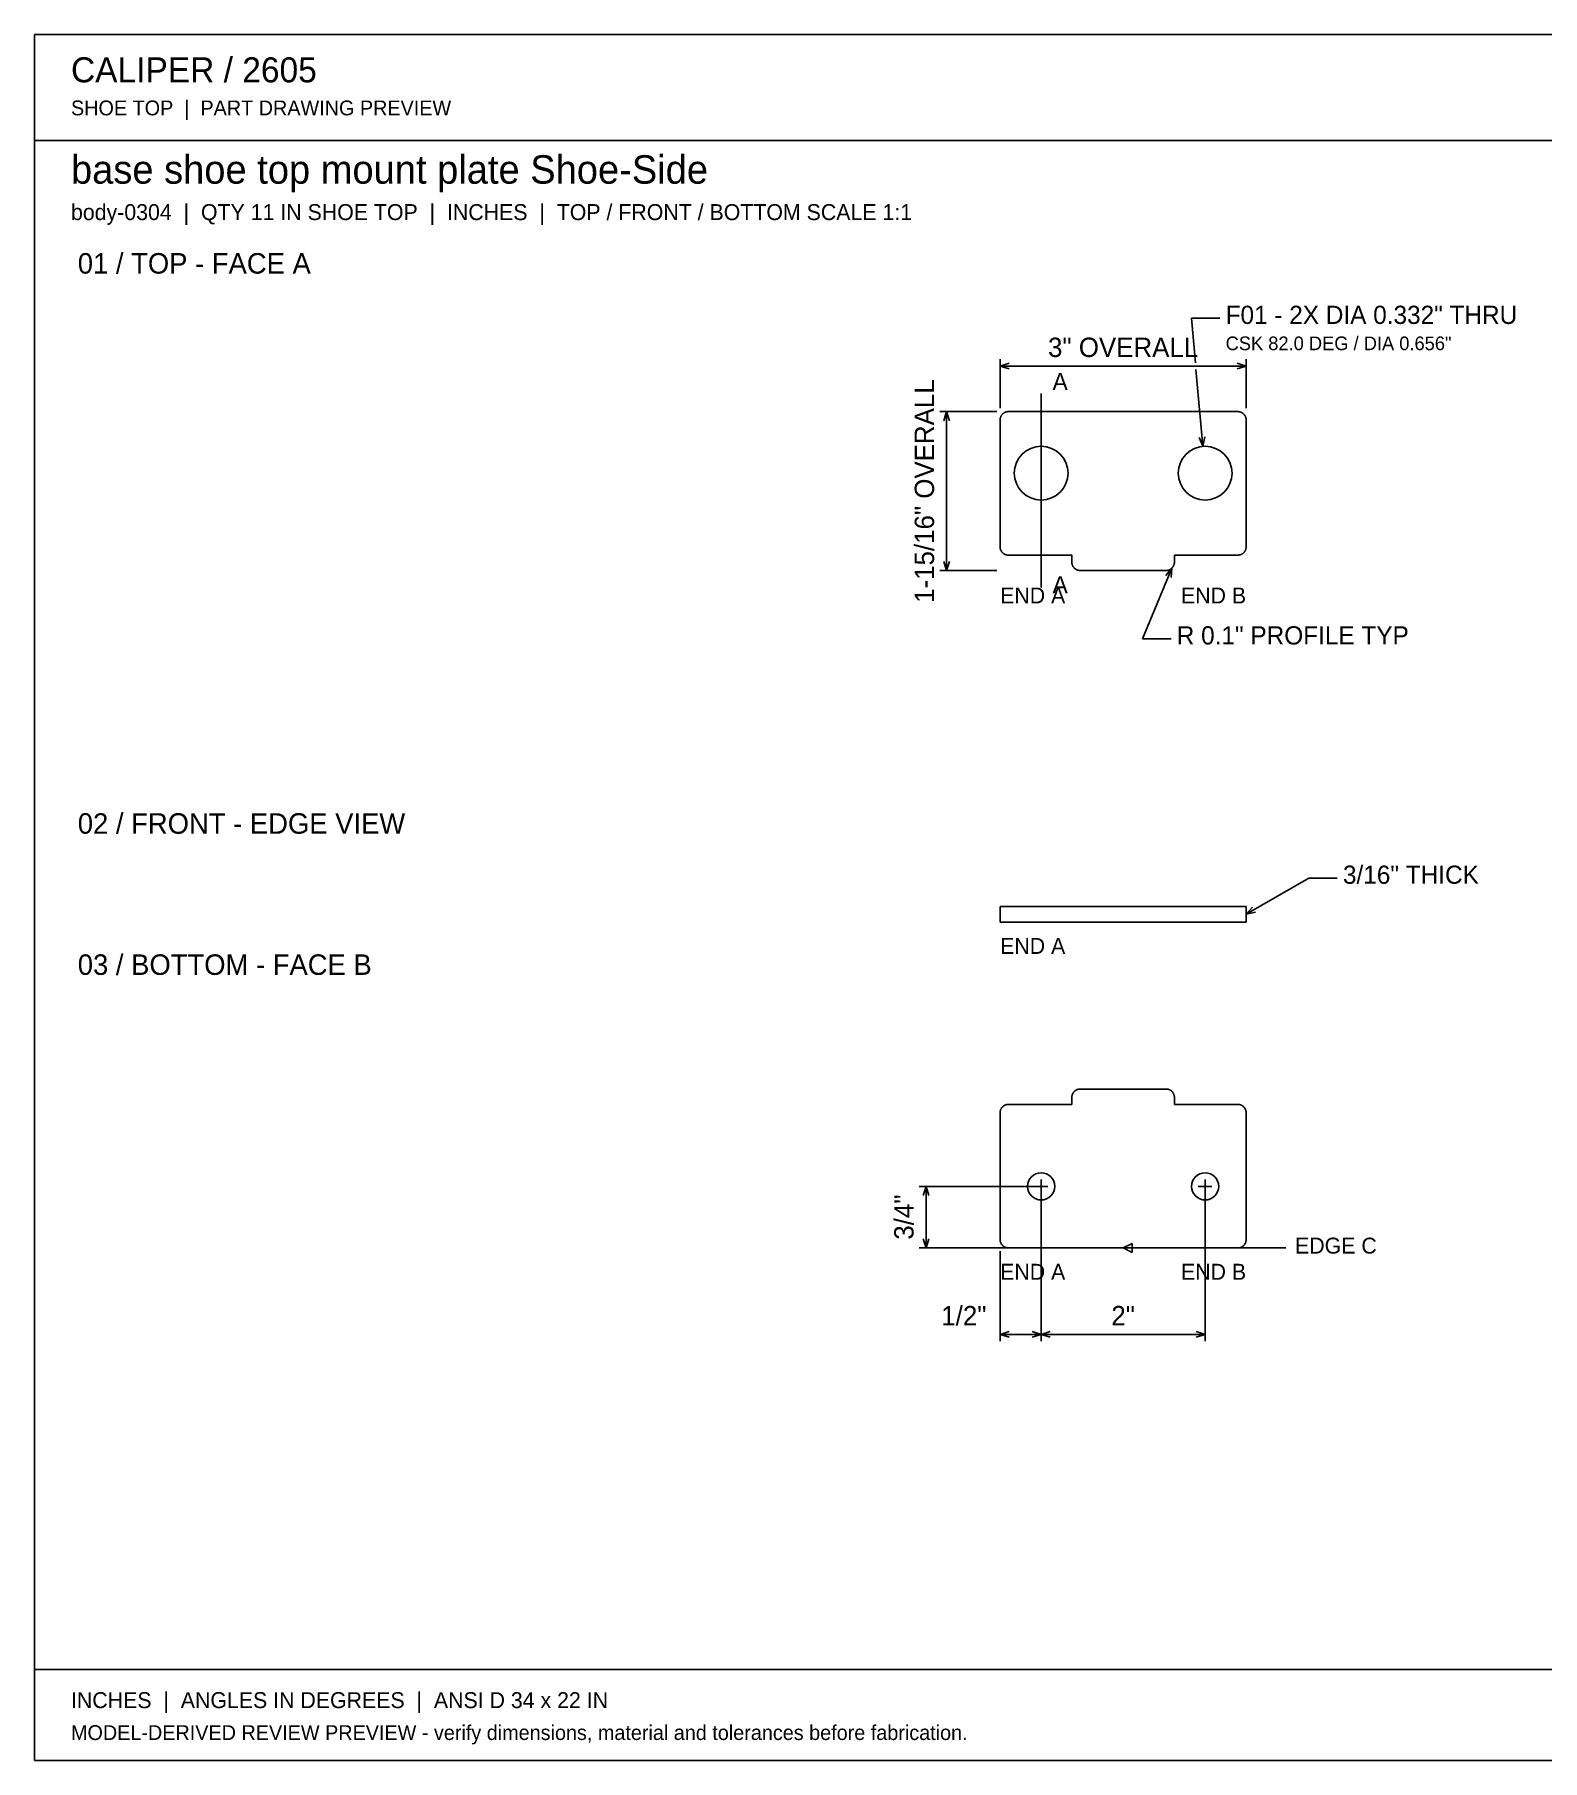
# Model space of a CAD drawing. Header units: inches. Extents: x 0.5 to 33.5, y 0.5 to 21.5.
# Drawn here: x 0.47 to 18.86, y 0.47 to 21.53 of the extents above; entities that cross this region are included whole.
import ezdxf
from ezdxf.enums import TextEntityAlignment as Align

# ---------------------------------------------------------------- set-up
doc = ezdxf.new("R2010")
doc.units = ezdxf.units.IN
doc.header["$MEASUREMENT"] = 0

msp = doc.modelspace()

# ---------------------------------------------------------------- linework, layer by layer
at = {"layer": 'ANNOTATION'}
for p, q in [((14.631, 17.524), (14.583, 18.066)), ((14.583, 18.066), (14.931, 18.066)), ((12.25, 16.969), (12.25, 17.566)), ((12.25, 17.483), (12.361, 17.517)), ((12.25, 17.483), (15.25, 17.483)), ((12.361, 17.448), (12.25, 17.483)), ((15.139, 17.517), (15.25, 17.483)), ((15.25, 17.483), (15.139, 17.448)), ((15.25, 16.969), (15.25, 17.566)), ((14.721, 16.504), (14.638, 17.441)), ((12.75, 17.149), (12.75, 14.781)), ((12.208, 16.927), (11.514, 16.927)), ((11.562, 16.816), (11.597, 16.927)), ((11.597, 16.927), (11.597, 14.99)), ((11.597, 16.927), (11.632, 16.816)), ((14.721, 16.504), (14.677, 16.611)), ((14.746, 16.618), (14.721, 16.504)), ((12.208, 14.99), (11.514, 14.99)), ((11.597, 14.99), (11.562, 15.101)), ((11.632, 15.101), (11.597, 14.99)), ((14.346, 15.019), (13.988, 14.156)), ((14.271, 14.93), (14.346, 15.019)), ((14.346, 15.019), (14.335, 14.903)), ((13.988, 14.156), (14.335, 14.156)), ((15.25, 10.795), (16.014, 11.236)), ((16.014, 11.236), (16.361, 11.236)), ((15.25, 10.795), (15.329, 10.881)), ((15.364, 10.821), (15.25, 10.795)), ((12.708, 7.476), (11.264, 7.476)), ((11.312, 7.365), (11.347, 7.476)), ((11.347, 7.476), (11.347, 6.726)), ((11.347, 7.476), (11.382, 7.365)), ((12.667, 7.476), (12.833, 7.476)), ((12.75, 7.559), (12.75, 7.392)), ((12.75, 7.434), (12.75, 5.587)), ((12.75, 7.434), (12.75, 5.587)), ((14.667, 7.476), (14.833, 7.476)), ((14.75, 7.559), (14.75, 7.392)), ((14.75, 7.434), (14.75, 5.587)), ((11.347, 6.726), (11.312, 6.837)), ((11.382, 6.837), (11.347, 6.726)), ((13.75, 6.726), (13.861, 6.781)), ((13.861, 6.781), (13.861, 6.67)), ((13.708, 6.726), (11.264, 6.726)), ((12.25, 6.684), (12.25, 5.587)), ((13.75, 6.726), (15.736, 6.726)), ((13.861, 6.67), (13.75, 6.726)), ((12.25, 5.67), (12.361, 5.705)), ((12.639, 5.705), (12.75, 5.67)), ((12.75, 5.67), (12.861, 5.705)), ((14.639, 5.705), (14.75, 5.67)), ((12.25, 5.67), (12.75, 5.67)), ((12.361, 5.635), (12.25, 5.67)), ((12.75, 5.67), (12.639, 5.635)), ((12.75, 5.67), (14.75, 5.67)), ((12.861, 5.635), (12.75, 5.67)), ((14.75, 5.67), (14.639, 5.635))]:
    msp.add_line(p, q, dxfattribs=at)
at = {"layer": 'OUTLINE'}
for p, q in [((0.472, 21.528), (33.528, 21.528)), ((0.472, 0.472), (0.472, 21.528)), ((0.472, 20.236), (33.528, 20.236)), ((12.252, 16.847), (12.251, 16.844)), ((12.253, 16.851), (12.252, 16.849)), ((12.252, 16.849), (12.252, 16.847)), ((12.254, 16.854), (12.253, 16.851)), ((12.255, 16.858), (12.254, 16.856)), ((12.254, 16.856), (12.254, 16.854)), ((12.256, 16.861), (12.255, 16.858)), ((12.257, 16.863), (12.256, 16.861)), ((12.258, 16.865), (12.257, 16.863)), ((12.259, 16.868), (12.258, 16.865)), ((12.26, 16.87), (12.259, 16.868)), ((12.261, 16.872), (12.26, 16.87)), ((12.262, 16.874), (12.261, 16.872)), ((12.263, 16.876), (12.262, 16.874)), ((12.264, 16.878), (12.263, 16.876)), ((12.266, 16.881), (12.264, 16.878)), ((12.267, 16.883), (12.266, 16.881)), ((12.268, 16.885), (12.267, 16.883)), ((12.27, 16.887), (12.268, 16.885)), ((12.271, 16.889), (12.27, 16.887)), ((12.273, 16.891), (12.271, 16.889)), ((12.274, 16.892), (12.273, 16.891)), ((12.276, 16.894), (12.274, 16.892)), ((12.278, 16.896), (12.276, 16.894)), ((12.279, 16.898), (12.278, 16.896)), ((12.281, 16.9), (12.279, 16.898)), ((12.283, 16.901), (12.281, 16.9)), ((12.285, 16.903), (12.283, 16.901)), ((12.287, 16.904), (12.285, 16.903)), ((12.288, 16.906), (12.287, 16.904)), ((12.29, 16.907), (12.288, 16.906)), ((12.292, 16.909), (12.29, 16.907)), ((12.294, 16.91), (12.292, 16.909)), ((12.297, 16.912), (12.294, 16.91)), ((12.299, 16.913), (12.297, 16.912)), ((12.301, 16.914), (12.299, 16.913)), ((12.303, 16.915), (12.301, 16.914)), ((12.305, 16.916), (12.303, 16.915)), ((12.307, 16.917), (12.305, 16.916)), ((12.309, 16.919), (12.307, 16.917)), ((12.312, 16.919), (12.309, 16.919)), ((12.314, 16.92), (12.312, 16.919)), ((12.316, 16.921), (12.314, 16.92)), ((12.319, 16.922), (12.316, 16.921)), ((12.321, 16.923), (12.319, 16.922)), ((12.323, 16.923), (12.321, 16.923)), ((12.326, 16.924), (12.323, 16.923)), ((12.328, 16.925), (12.326, 16.924)), ((12.33, 16.925), (12.328, 16.925)), ((12.333, 16.926), (12.33, 16.925)), ((12.335, 16.926), (12.333, 16.926)), ((12.338, 16.926), (12.335, 16.926)), ((12.34, 16.927), (12.338, 16.926)), ((12.343, 16.927), (12.34, 16.927)), ((12.345, 16.927), (12.343, 16.927)), ((12.348, 16.927), (12.345, 16.927)), ((12.35, 16.927), (12.348, 16.927)), ((15.15, 16.927), (12.35, 16.927)), ((15.152, 16.927), (15.15, 16.927)), ((15.155, 16.927), (15.152, 16.927)), ((15.157, 16.927), (15.155, 16.927)), ((15.16, 16.927), (15.157, 16.927)), ((15.162, 16.926), (15.16, 16.927)), ((15.165, 16.926), (15.162, 16.926)), ((15.167, 16.926), (15.165, 16.926)), ((15.17, 16.925), (15.167, 16.926)), ((15.172, 16.925), (15.17, 16.925)), ((15.174, 16.924), (15.172, 16.925)), ((15.177, 16.923), (15.174, 16.924)), ((15.179, 16.923), (15.177, 16.923)), ((15.181, 16.922), (15.179, 16.923)), ((15.184, 16.921), (15.181, 16.922)), ((15.186, 16.92), (15.184, 16.921)), ((15.188, 16.919), (15.186, 16.92)), ((15.191, 16.919), (15.188, 16.919)), ((15.193, 16.917), (15.191, 16.919)), ((15.195, 16.916), (15.193, 16.917)), ((15.197, 16.915), (15.195, 16.916)), ((15.199, 16.914), (15.197, 16.915)), ((15.201, 16.913), (15.199, 16.914)), ((15.203, 16.912), (15.201, 16.913)), ((15.206, 16.91), (15.203, 16.912)), ((15.208, 16.909), (15.206, 16.91)), ((15.21, 16.907), (15.208, 16.909)), ((15.212, 16.906), (15.21, 16.907)), ((15.213, 16.904), (15.212, 16.906)), ((15.215, 16.903), (15.213, 16.904)), ((15.217, 16.901), (15.215, 16.903)), ((15.219, 16.9), (15.217, 16.901)), ((15.221, 16.898), (15.219, 16.9)), ((15.222, 16.896), (15.221, 16.898)), ((15.224, 16.894), (15.222, 16.896)), ((15.226, 16.892), (15.224, 16.894)), ((15.227, 16.891), (15.226, 16.892)), ((15.229, 16.889), (15.227, 16.891)), ((15.23, 16.887), (15.229, 16.889)), ((15.232, 16.885), (15.23, 16.887)), ((15.233, 16.883), (15.232, 16.885)), ((15.234, 16.881), (15.233, 16.883)), ((15.236, 16.878), (15.234, 16.881)), ((15.237, 16.876), (15.236, 16.878)), ((15.238, 16.874), (15.237, 16.876)), ((15.239, 16.872), (15.238, 16.874)), ((15.24, 16.87), (15.239, 16.872)), ((15.241, 16.868), (15.24, 16.87)), ((15.242, 16.865), (15.241, 16.868)), ((15.243, 16.863), (15.242, 16.865)), ((15.244, 16.861), (15.243, 16.863)), ((15.245, 16.858), (15.244, 16.861)), ((15.246, 16.856), (15.245, 16.858)), ((15.246, 16.854), (15.246, 16.856)), ((15.247, 16.851), (15.246, 16.854)), ((15.248, 16.849), (15.247, 16.851)), ((15.248, 16.847), (15.248, 16.849)), ((15.249, 16.844), (15.248, 16.847)), ((12.251, 16.839), (12.25, 16.837)), ((12.25, 16.837), (12.25, 16.834)), ((12.25, 16.834), (12.25, 16.832)), ((12.25, 16.832), (12.25, 16.83)), ((12.25, 16.83), (12.25, 16.827)), ((12.25, 16.827), (12.25, 15.277)), ((12.251, 16.844), (12.251, 16.842)), ((12.251, 16.842), (12.251, 16.839)), ((15.249, 16.842), (15.249, 16.844)), ((15.249, 16.839), (15.249, 16.842)), ((15.25, 16.837), (15.249, 16.839)), ((15.25, 16.834), (15.25, 16.837)), ((15.25, 16.832), (15.25, 16.834)), ((15.25, 16.83), (15.25, 16.832)), ((15.25, 16.827), (15.25, 16.83)), ((15.25, 15.277), (15.25, 16.827)), ((12.25, 15.277), (12.25, 15.275)), ((12.25, 15.275), (12.25, 15.272)), ((12.25, 15.272), (12.25, 15.27)), ((12.25, 15.27), (12.25, 15.267)), ((12.25, 15.267), (12.251, 15.265)), ((12.251, 15.265), (12.251, 15.262)), ((12.251, 15.262), (12.251, 15.26)), ((12.251, 15.26), (12.252, 15.258)), ((12.252, 15.258), (12.252, 15.255)), ((12.252, 15.255), (12.253, 15.253)), ((12.253, 15.253), (12.254, 15.25)), ((12.254, 15.25), (12.254, 15.248)), ((12.254, 15.248), (12.255, 15.246)), ((12.255, 15.246), (12.256, 15.243)), ((12.256, 15.243), (12.257, 15.241)), ((12.257, 15.241), (12.258, 15.239)), ((12.258, 15.239), (12.259, 15.237)), ((12.259, 15.237), (12.26, 15.234)), ((12.26, 15.234), (12.261, 15.232)), ((12.261, 15.232), (12.262, 15.23)), ((12.262, 15.23), (12.263, 15.228)), ((12.263, 15.228), (12.264, 15.226)), ((12.264, 15.226), (12.266, 15.224)), ((12.266, 15.224), (12.267, 15.222)), ((12.267, 15.222), (12.268, 15.22)), ((12.268, 15.22), (12.27, 15.218)), ((12.27, 15.218), (12.271, 15.216)), ((12.271, 15.216), (12.273, 15.214)), ((12.273, 15.214), (12.274, 15.212)), ((12.274, 15.212), (12.276, 15.21)), ((12.276, 15.21), (12.278, 15.208)), ((12.278, 15.208), (12.279, 15.206)), ((12.279, 15.206), (12.281, 15.205)), ((12.281, 15.205), (12.283, 15.203)), ((12.283, 15.203), (12.285, 15.201)), ((12.285, 15.201), (12.287, 15.2)), ((12.287, 15.2), (12.288, 15.198)), ((12.288, 15.198), (12.29, 15.197)), ((12.29, 15.197), (12.292, 15.195)), ((12.292, 15.195), (12.294, 15.194)), ((12.294, 15.194), (12.297, 15.193)), ((12.297, 15.193), (12.299, 15.191)), ((12.299, 15.191), (12.301, 15.19)), ((12.301, 15.19), (12.303, 15.189)), ((12.303, 15.189), (12.305, 15.188)), ((12.305, 15.188), (12.307, 15.187)), ((12.307, 15.187), (12.309, 15.186)), ((12.309, 15.186), (12.312, 15.185)), ((12.312, 15.185), (12.314, 15.184)), ((12.314, 15.184), (12.316, 15.183)), ((12.316, 15.183), (12.319, 15.182)), ((12.319, 15.182), (12.321, 15.181)), ((12.321, 15.181), (12.323, 15.181)), ((12.323, 15.181), (12.326, 15.18)), ((12.326, 15.18), (12.328, 15.18)), ((12.328, 15.18), (12.33, 15.179)), ((12.33, 15.179), (12.333, 15.179)), ((12.333, 15.179), (12.335, 15.178)), ((12.335, 15.178), (12.338, 15.178)), ((12.338, 15.178), (12.34, 15.178)), ((12.34, 15.178), (12.343, 15.177)), ((12.343, 15.177), (12.345, 15.177)), ((12.345, 15.177), (12.348, 15.177)), ((12.348, 15.177), (12.35, 15.177)), ((12.35, 15.177), (13.125, 15.177)), ((13.125, 15.177), (13.125, 15.09)), ((14.375, 15.09), (14.375, 15.177)), ((14.375, 15.177), (15.15, 15.177)), ((15.15, 15.177), (15.152, 15.177)), ((15.152, 15.177), (15.155, 15.177)), ((15.155, 15.177), (15.157, 15.177)), ((15.157, 15.177), (15.16, 15.178)), ((15.16, 15.178), (15.162, 15.178)), ((15.162, 15.178), (15.165, 15.178)), ((15.165, 15.178), (15.167, 15.179)), ((15.167, 15.179), (15.17, 15.179)), ((15.17, 15.179), (15.172, 15.18)), ((15.172, 15.18), (15.174, 15.18)), ((15.174, 15.18), (15.177, 15.181)), ((15.177, 15.181), (15.179, 15.181)), ((15.179, 15.181), (15.181, 15.182)), ((15.181, 15.182), (15.184, 15.183)), ((15.184, 15.183), (15.186, 15.184)), ((15.186, 15.184), (15.188, 15.185)), ((15.188, 15.185), (15.191, 15.186)), ((15.191, 15.186), (15.193, 15.187)), ((15.193, 15.187), (15.195, 15.188)), ((15.195, 15.188), (15.197, 15.189)), ((15.197, 15.189), (15.199, 15.19)), ((15.199, 15.19), (15.201, 15.191)), ((15.201, 15.191), (15.203, 15.193)), ((15.203, 15.193), (15.206, 15.194)), ((15.206, 15.194), (15.208, 15.195)), ((15.208, 15.195), (15.21, 15.197)), ((15.21, 15.197), (15.212, 15.198)), ((15.212, 15.198), (15.213, 15.2)), ((15.213, 15.2), (15.215, 15.201)), ((15.215, 15.201), (15.217, 15.203)), ((15.217, 15.203), (15.219, 15.205)), ((15.219, 15.205), (15.221, 15.206)), ((15.221, 15.206), (15.222, 15.208)), ((15.222, 15.208), (15.224, 15.21)), ((15.224, 15.21), (15.226, 15.212)), ((15.226, 15.212), (15.227, 15.214)), ((15.227, 15.214), (15.229, 15.216)), ((15.229, 15.216), (15.23, 15.218)), ((15.23, 15.218), (15.232, 15.22)), ((15.232, 15.22), (15.233, 15.222)), ((15.233, 15.222), (15.234, 15.224)), ((15.234, 15.224), (15.236, 15.226)), ((15.236, 15.226), (15.237, 15.228)), ((15.237, 15.228), (15.238, 15.23)), ((15.238, 15.23), (15.239, 15.232)), ((15.239, 15.232), (15.24, 15.234)), ((15.24, 15.234), (15.241, 15.237)), ((15.241, 15.237), (15.242, 15.239)), ((15.242, 15.239), (15.243, 15.241)), ((15.243, 15.241), (15.244, 15.243)), ((15.244, 15.243), (15.245, 15.246)), ((15.245, 15.246), (15.246, 15.248)), ((15.246, 15.25), (15.247, 15.253)), ((15.246, 15.248), (15.246, 15.25)), ((15.247, 15.253), (15.248, 15.255)), ((15.248, 15.258), (15.249, 15.26)), ((15.248, 15.255), (15.248, 15.258)), ((15.249, 15.265), (15.25, 15.267)), ((15.249, 15.262), (15.249, 15.265)), ((15.249, 15.26), (15.249, 15.262)), ((15.25, 15.275), (15.25, 15.277)), ((15.25, 15.272), (15.25, 15.275)), ((15.25, 15.27), (15.25, 15.272)), ((15.25, 15.267), (15.25, 15.27)), ((13.125, 15.09), (13.125, 15.087)), ((13.125, 15.087), (13.125, 15.085)), ((13.125, 15.085), (13.125, 15.082)), ((13.125, 15.082), (13.125, 15.08)), ((13.125, 15.08), (13.126, 15.077)), ((13.126, 15.077), (13.126, 15.075)), ((13.126, 15.075), (13.126, 15.072)), ((13.126, 15.072), (13.127, 15.07)), ((13.127, 15.07), (13.127, 15.068)), ((13.127, 15.068), (13.128, 15.065)), ((13.128, 15.065), (13.129, 15.063)), ((13.129, 15.063), (13.129, 15.061)), ((13.129, 15.061), (13.13, 15.058)), ((13.13, 15.058), (13.131, 15.056)), ((13.131, 15.056), (13.132, 15.054)), ((13.132, 15.054), (13.133, 15.051)), ((13.133, 15.051), (13.134, 15.049)), ((13.134, 15.049), (13.135, 15.047)), ((13.135, 15.047), (13.136, 15.045)), ((13.136, 15.045), (13.137, 15.042)), ((13.137, 15.042), (13.138, 15.04)), ((13.138, 15.04), (13.139, 15.038)), ((13.139, 15.038), (13.141, 15.036)), ((13.141, 15.036), (13.142, 15.034)), ((13.142, 15.034), (13.143, 15.032)), ((13.143, 15.032), (13.145, 15.03)), ((13.145, 15.03), (13.146, 15.028)), ((13.146, 15.028), (13.148, 15.026)), ((13.148, 15.026), (13.149, 15.024)), ((13.149, 15.024), (13.151, 15.022)), ((13.151, 15.022), (13.153, 15.021)), ((13.153, 15.021), (13.154, 15.019)), ((13.154, 15.019), (13.156, 15.017)), ((13.156, 15.017), (13.158, 15.015)), ((13.158, 15.015), (13.16, 15.014)), ((13.16, 15.014), (13.162, 15.012)), ((13.162, 15.012), (13.163, 15.011)), ((13.163, 15.011), (13.165, 15.009)), ((13.165, 15.009), (13.167, 15.008)), ((13.167, 15.008), (13.169, 15.006)), ((13.169, 15.006), (13.172, 15.005)), ((13.172, 15.005), (13.174, 15.004)), ((13.174, 15.004), (13.176, 15.003)), ((13.176, 15.003), (13.178, 15.001)), ((13.178, 15.001), (13.18, 15)), ((13.18, 15), (13.182, 14.999)), ((13.182, 14.999), (13.184, 14.998)), ((13.184, 14.998), (13.187, 14.997)), ((13.187, 14.997), (13.189, 14.996)), ((13.189, 14.996), (13.191, 14.995)), ((13.191, 14.995), (13.194, 14.995)), ((13.194, 14.995), (13.196, 14.994)), ((13.196, 14.994), (13.198, 14.993)), ((13.198, 14.993), (13.201, 14.993)), ((13.201, 14.993), (13.203, 14.992)), ((13.203, 14.992), (13.205, 14.992)), ((13.205, 14.992), (13.208, 14.991)), ((13.208, 14.991), (13.21, 14.991)), ((13.21, 14.991), (13.213, 14.99)), ((13.213, 14.99), (13.215, 14.99)), ((13.215, 14.99), (13.218, 14.99)), ((13.218, 14.99), (13.22, 14.99)), ((13.22, 14.99), (13.223, 14.99)), ((13.223, 14.99), (13.225, 14.99)), ((13.225, 14.99), (14.275, 14.99)), ((14.275, 14.99), (14.277, 14.99)), ((14.277, 14.99), (14.28, 14.99)), ((14.28, 14.99), (14.282, 14.99)), ((14.282, 14.99), (14.285, 14.99)), ((14.285, 14.99), (14.287, 14.99)), ((14.287, 14.99), (14.29, 14.991)), ((14.29, 14.991), (14.292, 14.991)), ((14.292, 14.991), (14.295, 14.992)), ((14.295, 14.992), (14.297, 14.992)), ((14.297, 14.992), (14.299, 14.993)), ((14.299, 14.993), (14.302, 14.993)), ((14.302, 14.993), (14.304, 14.994)), ((14.304, 14.994), (14.306, 14.995)), ((14.306, 14.995), (14.309, 14.995)), ((14.309, 14.995), (14.311, 14.996)), ((14.311, 14.996), (14.313, 14.997)), ((14.313, 14.997), (14.316, 14.998)), ((14.316, 14.998), (14.318, 14.999)), ((14.318, 14.999), (14.32, 15)), ((14.32, 15), (14.322, 15.001)), ((14.322, 15.001), (14.324, 15.003)), ((14.324, 15.003), (14.326, 15.004)), ((14.326, 15.004), (14.328, 15.005)), ((14.328, 15.005), (14.331, 15.006)), ((14.331, 15.006), (14.333, 15.008)), ((14.333, 15.008), (14.335, 15.009)), ((14.335, 15.009), (14.337, 15.011)), ((14.337, 15.011), (14.338, 15.012)), ((14.338, 15.012), (14.34, 15.014)), ((14.34, 15.014), (14.342, 15.015)), ((14.342, 15.015), (14.344, 15.017)), ((14.344, 15.017), (14.346, 15.019)), ((14.346, 15.019), (14.347, 15.021)), ((14.347, 15.021), (14.349, 15.022)), ((14.349, 15.022), (14.351, 15.024)), ((14.351, 15.024), (14.352, 15.026)), ((14.352, 15.026), (14.354, 15.028)), ((14.354, 15.028), (14.355, 15.03)), ((14.355, 15.03), (14.357, 15.032)), ((14.357, 15.032), (14.358, 15.034)), ((14.358, 15.034), (14.359, 15.036)), ((14.359, 15.036), (14.361, 15.038)), ((14.361, 15.038), (14.362, 15.04)), ((14.362, 15.04), (14.363, 15.042)), ((14.363, 15.042), (14.364, 15.045)), ((14.364, 15.045), (14.365, 15.047)), ((14.365, 15.047), (14.366, 15.049)), ((14.366, 15.049), (14.367, 15.051)), ((14.367, 15.051), (14.368, 15.054)), ((14.368, 15.054), (14.369, 15.056)), ((14.369, 15.056), (14.37, 15.058)), ((14.37, 15.058), (14.371, 15.061)), ((14.371, 15.063), (14.372, 15.065)), ((14.371, 15.061), (14.371, 15.063)), ((14.372, 15.065), (14.373, 15.068)), ((14.373, 15.07), (14.374, 15.072)), ((14.373, 15.068), (14.373, 15.07)), ((14.374, 15.077), (14.375, 15.08)), ((14.374, 15.075), (14.374, 15.077)), ((14.374, 15.072), (14.374, 15.075)), ((14.375, 15.087), (14.375, 15.09)), ((14.375, 15.085), (14.375, 15.087)), ((14.375, 15.082), (14.375, 15.085)), ((14.375, 15.08), (14.375, 15.082)), ((12.25, 10.889), (15.25, 10.889)), ((12.25, 10.701), (12.25, 10.889)), ((15.25, 10.889), (15.25, 10.701)), ((15.25, 10.701), (12.25, 10.701)), ((13.154, 8.634), (13.153, 8.632)), ((13.156, 8.636), (13.154, 8.634)), ((13.158, 8.637), (13.156, 8.636)), ((13.16, 8.639), (13.158, 8.637)), ((13.162, 8.64), (13.16, 8.639)), ((13.163, 8.642), (13.162, 8.64)), ((13.165, 8.644), (13.163, 8.642)), ((13.167, 8.645), (13.165, 8.644)), ((13.169, 8.646), (13.167, 8.645)), ((13.172, 8.648), (13.169, 8.646)), ((13.174, 8.649), (13.172, 8.648)), ((13.176, 8.65), (13.174, 8.649)), ((13.178, 8.651), (13.176, 8.65)), ((13.18, 8.653), (13.178, 8.651)), ((13.182, 8.654), (13.18, 8.653)), ((13.184, 8.655), (13.182, 8.654)), ((13.187, 8.656), (13.184, 8.655)), ((13.189, 8.656), (13.187, 8.656)), ((13.191, 8.657), (13.189, 8.656)), ((13.194, 8.658), (13.191, 8.657)), ((13.196, 8.659), (13.194, 8.658)), ((13.198, 8.66), (13.196, 8.659)), ((13.201, 8.66), (13.198, 8.66)), ((13.203, 8.661), (13.201, 8.66)), ((13.205, 8.661), (13.203, 8.661)), ((13.208, 8.662), (13.205, 8.661)), ((13.21, 8.662), (13.208, 8.662)), ((13.213, 8.662), (13.21, 8.662)), ((13.215, 8.663), (13.213, 8.662)), ((13.218, 8.663), (13.215, 8.663)), ((13.22, 8.663), (13.218, 8.663)), ((13.223, 8.663), (13.22, 8.663)), ((13.225, 8.663), (13.223, 8.663)), ((14.275, 8.663), (13.225, 8.663)), ((14.277, 8.663), (14.275, 8.663)), ((14.28, 8.663), (14.277, 8.663)), ((14.282, 8.663), (14.28, 8.663)), ((14.285, 8.663), (14.282, 8.663)), ((14.287, 8.662), (14.285, 8.663)), ((14.29, 8.662), (14.287, 8.662)), ((14.292, 8.662), (14.29, 8.662)), ((14.295, 8.661), (14.292, 8.662)), ((14.297, 8.661), (14.295, 8.661)), ((14.299, 8.66), (14.297, 8.661)), ((14.302, 8.66), (14.299, 8.66)), ((14.304, 8.659), (14.302, 8.66)), ((14.306, 8.658), (14.304, 8.659)), ((14.309, 8.657), (14.306, 8.658)), ((14.311, 8.656), (14.309, 8.657)), ((14.313, 8.656), (14.311, 8.656)), ((14.316, 8.655), (14.313, 8.656)), ((14.318, 8.654), (14.316, 8.655)), ((14.32, 8.653), (14.318, 8.654)), ((14.322, 8.651), (14.32, 8.653)), ((14.324, 8.65), (14.322, 8.651)), ((14.326, 8.649), (14.324, 8.65)), ((14.328, 8.648), (14.326, 8.649)), ((14.331, 8.646), (14.328, 8.648)), ((14.333, 8.645), (14.331, 8.646)), ((14.335, 8.644), (14.333, 8.645)), ((14.337, 8.642), (14.335, 8.644)), ((14.338, 8.64), (14.337, 8.642)), ((14.34, 8.639), (14.338, 8.64)), ((14.342, 8.637), (14.34, 8.639)), ((14.344, 8.636), (14.342, 8.637)), ((14.346, 8.634), (14.344, 8.636)), ((14.347, 8.632), (14.346, 8.634)), ((12.262, 8.423), (12.261, 8.421)), ((12.263, 8.425), (12.262, 8.423)), ((12.264, 8.427), (12.263, 8.425)), ((12.266, 8.429), (12.264, 8.427)), ((12.267, 8.431), (12.266, 8.429)), ((12.268, 8.433), (12.267, 8.431)), ((12.27, 8.435), (12.268, 8.433)), ((12.271, 8.437), (12.27, 8.435)), ((12.273, 8.439), (12.271, 8.437)), ((12.274, 8.441), (12.273, 8.439)), ((12.276, 8.443), (12.274, 8.441)), ((12.278, 8.445), (12.276, 8.443)), ((12.279, 8.446), (12.278, 8.445)), ((12.281, 8.448), (12.279, 8.446)), ((12.283, 8.45), (12.281, 8.448)), ((12.285, 8.451), (12.283, 8.45)), ((12.287, 8.453), (12.285, 8.451)), ((12.288, 8.455), (12.287, 8.453)), ((12.29, 8.456), (12.288, 8.455)), ((12.292, 8.457), (12.29, 8.456)), ((12.294, 8.459), (12.292, 8.457)), ((12.297, 8.46), (12.294, 8.459)), ((12.299, 8.461), (12.297, 8.46)), ((12.301, 8.463), (12.299, 8.461)), ((12.303, 8.464), (12.301, 8.463)), ((12.305, 8.465), (12.303, 8.464)), ((12.307, 8.466), (12.305, 8.465)), ((12.309, 8.467), (12.307, 8.466)), ((12.312, 8.468), (12.309, 8.467)), ((12.314, 8.469), (12.312, 8.468)), ((12.316, 8.47), (12.314, 8.469)), ((12.319, 8.471), (12.316, 8.47)), ((12.321, 8.471), (12.319, 8.471)), ((12.323, 8.472), (12.321, 8.471)), ((12.326, 8.473), (12.323, 8.472)), ((12.328, 8.473), (12.326, 8.473)), ((12.33, 8.474), (12.328, 8.473)), ((12.333, 8.474), (12.33, 8.474)), ((12.335, 8.475), (12.333, 8.474)), ((12.338, 8.475), (12.335, 8.475)), ((12.34, 8.475), (12.338, 8.475)), ((12.343, 8.475), (12.34, 8.475)), ((12.345, 8.476), (12.343, 8.475)), ((12.348, 8.476), (12.345, 8.476)), ((12.35, 8.476), (12.348, 8.476)), ((13.125, 8.476), (12.35, 8.476)), ((13.126, 8.575), (13.125, 8.573)), ((13.125, 8.573), (13.125, 8.571)), ((13.125, 8.571), (13.125, 8.568)), ((13.125, 8.568), (13.125, 8.566)), ((13.125, 8.566), (13.125, 8.563)), ((13.125, 8.563), (13.125, 8.476)), ((13.127, 8.583), (13.126, 8.58)), ((13.126, 8.58), (13.126, 8.578)), ((13.126, 8.578), (13.126, 8.575)), ((13.128, 8.587), (13.127, 8.585)), ((13.127, 8.585), (13.127, 8.583)), ((13.129, 8.59), (13.128, 8.587)), ((13.13, 8.595), (13.129, 8.592)), ((13.129, 8.592), (13.129, 8.59)), ((13.131, 8.597), (13.13, 8.595)), ((13.132, 8.599), (13.131, 8.597)), ((13.133, 8.601), (13.132, 8.599)), ((13.134, 8.604), (13.133, 8.601)), ((13.135, 8.606), (13.134, 8.604)), ((13.136, 8.608), (13.135, 8.606)), ((13.137, 8.61), (13.136, 8.608)), ((13.138, 8.612), (13.137, 8.61)), ((13.139, 8.615), (13.138, 8.612)), ((13.141, 8.617), (13.139, 8.615)), ((13.142, 8.619), (13.141, 8.617)), ((13.143, 8.621), (13.142, 8.619)), ((13.145, 8.623), (13.143, 8.621)), ((13.146, 8.625), (13.145, 8.623)), ((13.148, 8.627), (13.146, 8.625)), ((13.149, 8.629), (13.148, 8.627)), ((13.151, 8.63), (13.149, 8.629)), ((13.153, 8.632), (13.151, 8.63)), ((14.349, 8.63), (14.347, 8.632)), ((14.351, 8.629), (14.349, 8.63)), ((14.352, 8.627), (14.351, 8.629)), ((14.354, 8.625), (14.352, 8.627)), ((14.355, 8.623), (14.354, 8.625)), ((14.357, 8.621), (14.355, 8.623)), ((14.358, 8.619), (14.357, 8.621)), ((14.359, 8.617), (14.358, 8.619)), ((14.361, 8.615), (14.359, 8.617)), ((14.362, 8.612), (14.361, 8.615)), ((14.363, 8.61), (14.362, 8.612)), ((14.364, 8.608), (14.363, 8.61)), ((14.365, 8.606), (14.364, 8.608)), ((14.366, 8.604), (14.365, 8.606)), ((14.367, 8.601), (14.366, 8.604)), ((14.368, 8.599), (14.367, 8.601)), ((14.369, 8.597), (14.368, 8.599)), ((14.37, 8.595), (14.369, 8.597)), ((14.371, 8.592), (14.37, 8.595)), ((14.371, 8.59), (14.371, 8.592)), ((14.372, 8.587), (14.371, 8.59)), ((14.373, 8.585), (14.372, 8.587)), ((14.373, 8.583), (14.373, 8.585)), ((14.374, 8.58), (14.373, 8.583)), ((14.374, 8.578), (14.374, 8.58)), ((14.374, 8.575), (14.374, 8.578)), ((14.375, 8.573), (14.374, 8.575)), ((14.375, 8.571), (14.375, 8.573)), ((14.375, 8.568), (14.375, 8.571)), ((14.375, 8.566), (14.375, 8.568)), ((14.375, 8.563), (14.375, 8.566)), ((14.375, 8.476), (14.375, 8.563)), ((15.15, 8.476), (14.375, 8.476)), ((15.152, 8.476), (15.15, 8.476)), ((15.155, 8.476), (15.152, 8.476)), ((15.157, 8.475), (15.155, 8.476)), ((15.16, 8.475), (15.157, 8.475)), ((15.162, 8.475), (15.16, 8.475)), ((15.165, 8.475), (15.162, 8.475)), ((15.167, 8.474), (15.165, 8.475)), ((15.17, 8.474), (15.167, 8.474)), ((15.172, 8.473), (15.17, 8.474)), ((15.174, 8.473), (15.172, 8.473)), ((15.177, 8.472), (15.174, 8.473)), ((15.179, 8.471), (15.177, 8.472)), ((15.181, 8.471), (15.179, 8.471)), ((15.184, 8.47), (15.181, 8.471)), ((15.186, 8.469), (15.184, 8.47)), ((15.188, 8.468), (15.186, 8.469)), ((15.191, 8.467), (15.188, 8.468)), ((15.193, 8.466), (15.191, 8.467)), ((15.195, 8.465), (15.193, 8.466)), ((15.197, 8.464), (15.195, 8.465)), ((15.199, 8.463), (15.197, 8.464)), ((15.201, 8.461), (15.199, 8.463)), ((15.203, 8.46), (15.201, 8.461)), ((15.206, 8.459), (15.203, 8.46)), ((15.208, 8.457), (15.206, 8.459)), ((15.21, 8.456), (15.208, 8.457)), ((15.212, 8.455), (15.21, 8.456)), ((15.213, 8.453), (15.212, 8.455)), ((15.215, 8.451), (15.213, 8.453)), ((15.217, 8.45), (15.215, 8.451)), ((15.219, 8.448), (15.217, 8.45)), ((15.221, 8.446), (15.219, 8.448)), ((15.222, 8.445), (15.221, 8.446)), ((15.224, 8.443), (15.222, 8.445)), ((15.226, 8.441), (15.224, 8.443)), ((15.227, 8.439), (15.226, 8.441)), ((15.229, 8.437), (15.227, 8.439)), ((15.23, 8.435), (15.229, 8.437)), ((15.232, 8.433), (15.23, 8.435)), ((15.233, 8.431), (15.232, 8.433)), ((15.234, 8.429), (15.233, 8.431)), ((15.236, 8.427), (15.234, 8.429)), ((15.237, 8.425), (15.236, 8.427)), ((15.238, 8.423), (15.237, 8.425)), ((15.239, 8.421), (15.238, 8.423)), ((12.251, 8.388), (12.25, 8.385)), ((12.25, 8.385), (12.25, 8.383)), ((12.25, 8.383), (12.25, 8.381)), ((12.25, 8.381), (12.25, 8.378)), ((12.25, 8.378), (12.25, 8.376)), ((12.25, 8.376), (12.25, 6.826)), ((12.252, 8.395), (12.251, 8.393)), ((12.251, 8.393), (12.251, 8.39)), ((12.251, 8.39), (12.251, 8.388)), ((12.253, 8.4), (12.252, 8.398)), ((12.252, 8.398), (12.252, 8.395)), ((12.254, 8.402), (12.253, 8.4)), ((12.255, 8.407), (12.254, 8.405)), ((12.254, 8.405), (12.254, 8.402)), ((12.256, 8.409), (12.255, 8.407)), ((12.257, 8.412), (12.256, 8.409)), ((12.258, 8.414), (12.257, 8.412)), ((12.259, 8.416), (12.258, 8.414)), ((12.26, 8.418), (12.259, 8.416)), ((12.261, 8.421), (12.26, 8.418)), ((15.24, 8.418), (15.239, 8.421)), ((15.241, 8.416), (15.24, 8.418)), ((15.242, 8.414), (15.241, 8.416)), ((15.243, 8.412), (15.242, 8.414)), ((15.244, 8.409), (15.243, 8.412)), ((15.245, 8.407), (15.244, 8.409)), ((15.246, 8.405), (15.245, 8.407)), ((15.246, 8.402), (15.246, 8.405)), ((15.247, 8.4), (15.246, 8.402)), ((15.248, 8.398), (15.247, 8.4)), ((15.248, 8.395), (15.248, 8.398)), ((15.249, 8.393), (15.248, 8.395)), ((15.249, 8.39), (15.249, 8.393)), ((15.249, 8.388), (15.249, 8.39)), ((15.25, 8.385), (15.249, 8.388)), ((15.25, 8.383), (15.25, 8.385)), ((15.25, 8.381), (15.25, 8.383)), ((15.25, 8.378), (15.25, 8.381)), ((15.25, 8.376), (15.25, 8.378)), ((15.25, 6.826), (15.25, 8.376)), ((12.25, 6.826), (12.25, 6.823)), ((12.25, 6.823), (12.25, 6.821)), ((12.25, 6.821), (12.25, 6.818)), ((12.25, 6.818), (12.25, 6.816)), ((12.25, 6.816), (12.251, 6.813)), ((12.251, 6.813), (12.251, 6.811)), ((12.251, 6.811), (12.251, 6.809)), ((12.251, 6.809), (12.252, 6.806)), ((12.252, 6.806), (12.252, 6.804)), ((12.252, 6.804), (12.253, 6.801)), ((12.253, 6.801), (12.254, 6.799)), ((12.254, 6.799), (12.254, 6.797)), ((12.254, 6.797), (12.255, 6.794)), ((12.255, 6.794), (12.256, 6.792)), ((12.256, 6.792), (12.257, 6.79)), ((12.257, 6.79), (12.258, 6.787)), ((12.258, 6.787), (12.259, 6.785)), ((12.259, 6.785), (12.26, 6.783)), ((12.26, 6.783), (12.261, 6.781)), ((12.261, 6.781), (12.262, 6.779)), ((12.262, 6.779), (12.263, 6.776)), ((12.263, 6.776), (12.264, 6.774)), ((12.264, 6.774), (12.266, 6.772)), ((12.266, 6.772), (12.267, 6.77)), ((12.267, 6.77), (12.268, 6.768)), ((12.268, 6.768), (12.27, 6.766)), ((12.27, 6.766), (12.271, 6.764)), ((12.271, 6.764), (12.273, 6.762)), ((12.273, 6.762), (12.274, 6.76)), ((12.274, 6.76), (12.276, 6.759)), ((12.276, 6.759), (12.278, 6.757)), ((12.278, 6.757), (12.279, 6.755)), ((12.279, 6.755), (12.281, 6.753)), ((12.281, 6.753), (12.283, 6.752)), ((12.283, 6.752), (12.285, 6.75)), ((12.285, 6.75), (12.287, 6.748)), ((12.287, 6.748), (12.288, 6.747)), ((12.288, 6.747), (12.29, 6.745)), ((12.29, 6.745), (12.292, 6.744)), ((12.292, 6.744), (12.294, 6.743)), ((12.294, 6.743), (12.297, 6.741)), ((12.297, 6.741), (12.299, 6.74)), ((12.299, 6.74), (12.301, 6.739)), ((12.301, 6.739), (12.303, 6.738)), ((15.197, 6.738), (15.199, 6.739)), ((15.199, 6.739), (15.201, 6.74)), ((15.201, 6.74), (15.203, 6.741)), ((15.203, 6.741), (15.206, 6.743)), ((15.206, 6.743), (15.208, 6.744)), ((15.208, 6.744), (15.21, 6.745)), ((15.21, 6.745), (15.212, 6.747)), ((15.212, 6.747), (15.213, 6.748)), ((15.213, 6.748), (15.215, 6.75)), ((15.215, 6.75), (15.217, 6.752)), ((15.217, 6.752), (15.219, 6.753)), ((15.219, 6.753), (15.221, 6.755)), ((15.221, 6.755), (15.222, 6.757)), ((15.222, 6.757), (15.224, 6.759)), ((15.224, 6.759), (15.226, 6.76)), ((15.226, 6.76), (15.227, 6.762)), ((15.227, 6.762), (15.229, 6.764)), ((15.229, 6.764), (15.23, 6.766)), ((15.23, 6.766), (15.232, 6.768)), ((15.232, 6.768), (15.233, 6.77)), ((15.233, 6.77), (15.234, 6.772)), ((15.234, 6.772), (15.236, 6.774)), ((15.236, 6.774), (15.237, 6.776)), ((15.237, 6.776), (15.238, 6.779)), ((15.238, 6.779), (15.239, 6.781)), ((15.239, 6.781), (15.24, 6.783)), ((15.24, 6.783), (15.241, 6.785)), ((15.241, 6.785), (15.242, 6.787)), ((15.242, 6.787), (15.243, 6.79)), ((15.243, 6.79), (15.244, 6.792)), ((15.244, 6.792), (15.245, 6.794)), ((15.245, 6.794), (15.246, 6.797)), ((15.246, 6.799), (15.247, 6.801)), ((15.246, 6.797), (15.246, 6.799)), ((15.247, 6.801), (15.248, 6.804)), ((15.248, 6.806), (15.249, 6.809)), ((15.248, 6.804), (15.248, 6.806)), ((15.249, 6.813), (15.25, 6.816)), ((15.249, 6.811), (15.249, 6.813)), ((15.249, 6.809), (15.249, 6.811)), ((15.25, 6.823), (15.25, 6.826)), ((15.25, 6.821), (15.25, 6.823)), ((15.25, 6.818), (15.25, 6.821)), ((15.25, 6.816), (15.25, 6.818)), ((12.303, 6.738), (12.305, 6.736)), ((12.305, 6.736), (12.307, 6.735)), ((12.307, 6.735), (12.309, 6.734)), ((12.309, 6.734), (12.312, 6.733)), ((12.312, 6.733), (12.314, 6.732)), ((12.314, 6.732), (12.316, 6.732)), ((12.316, 6.732), (12.319, 6.731)), ((12.319, 6.731), (12.321, 6.73)), ((12.321, 6.73), (12.323, 6.729)), ((12.323, 6.729), (12.326, 6.729)), ((12.326, 6.729), (12.328, 6.728)), ((12.328, 6.728), (12.33, 6.728)), ((12.33, 6.728), (12.333, 6.727)), ((12.333, 6.727), (12.335, 6.727)), ((12.335, 6.727), (12.338, 6.726)), ((12.338, 6.726), (12.34, 6.726)), ((12.34, 6.726), (12.343, 6.726)), ((12.343, 6.726), (12.345, 6.726)), ((12.345, 6.726), (12.348, 6.726)), ((12.348, 6.726), (12.35, 6.726)), ((12.35, 6.726), (15.15, 6.726)), ((15.15, 6.726), (15.152, 6.726)), ((15.152, 6.726), (15.155, 6.726)), ((15.155, 6.726), (15.157, 6.726)), ((15.157, 6.726), (15.16, 6.726)), ((15.16, 6.726), (15.162, 6.726)), ((15.162, 6.726), (15.165, 6.727)), ((15.165, 6.727), (15.167, 6.727)), ((15.167, 6.727), (15.17, 6.728)), ((15.17, 6.728), (15.172, 6.728)), ((15.172, 6.728), (15.174, 6.729)), ((15.174, 6.729), (15.177, 6.729)), ((15.177, 6.729), (15.179, 6.73)), ((15.179, 6.73), (15.181, 6.731)), ((15.181, 6.731), (15.184, 6.732)), ((15.184, 6.732), (15.186, 6.732)), ((15.186, 6.732), (15.188, 6.733)), ((15.188, 6.733), (15.191, 6.734)), ((15.191, 6.734), (15.193, 6.735)), ((15.193, 6.735), (15.195, 6.736)), ((15.195, 6.736), (15.197, 6.738)), ((0.472, 1.583), (33.528, 1.583)), ((33.528, 0.472), (0.472, 0.472))]:
    msp.add_line(p, q, dxfattribs=at)
for centre, radius in [((12.75, 16.177), 0.328), ((14.75, 16.177), 0.328), ((12.75, 7.476), 0.166), ((14.75, 7.476), 0.166)]:
    msp.add_circle(centre, radius, dxfattribs=at)

# ---------------------------------------------------------------- texts
at = {"layer": 'ANNOTATION'}
for s, height, p in [('CALIPER / 2605', 0.30556, (0.917, 20.944)), ('SHOE TOP  |  PART DRAWING PREVIEW', 0.18056, (0.917, 20.542)), ('base shoe top mount plate Shoe-Side', 0.34722, (0.917, 19.708)), ('body-0304  |  QTY 11 IN SHOE TOP  |  INCHES  |  TOP / FRONT / BOTTOM SCALE 1:1', 0.19444, (0.917, 19.264)), ('01 / TOP - FACE A', 0.25, (1, 18.611)), ('F01 - 2X DIA 0.332" THRU', 0.22222, (15, 17.997)), ('CSK 82.0 DEG / DIA 0.656"', 0.16667, (15, 17.677)), ('A', 0.208, (12.889, 17.191)), ('END A', 0.1944, (12.25, 14.587)), ('A', 0.208, (12.889, 14.712)), ('R 0.1" PROFILE TYP', 0.22222, (14.404, 14.087)), ('02 / FRONT - EDGE VIEW', 0.25, (1, 11.778)), ('3/16" THICK', 0.22222, (16.431, 11.167)), ('03 / BOTTOM - FACE B', 0.25, (1, 10.056)), ('END A', 0.1944, (12.25, 10.312)), ('EDGE C', 0.1944, (15.847, 6.656)), ('END A', 0.1944, (12.25, 6.337)), ('INCHES  |  ANGLES IN DEGREES  |  ANSI D 34 x 22 IN', 0.19444, (0.917, 1.111)), ('MODEL-DERIVED REVIEW PREVIEW - verify dimensions, material and tolerances before fabrication.', 0.18056, (0.917, 0.722))]:
    msp.add_text(s, height=height, dxfattribs=at).set_placement(p)
for s, p in [('3" OVERALL', (13.75, 17.594)), ('2"', (13.75, 5.781))]:
    msp.add_text(s, height=0.2361, dxfattribs=at).set_placement(p, align=Align.CENTER)
for s, height, p in [('1-15/16" OVERALL', 0.23611, (11.444, 15.958)), ('3/4"', 0.2361, (11.194, 7.101))]:
    msp.add_text(s, height=height, rotation=90, dxfattribs=at).set_placement(p, align=Align.CENTER)
for s, height, p in [('END B', 0.1944, (15.25, 14.587)), ('END B', 0.1944, (15.25, 6.337)), ('1/2"', 0.2361, (12.083, 5.781))]:
    msp.add_text(s, height=height, dxfattribs=at).set_placement(p, align=Align.RIGHT)

doc.saveas('drawing.dxf')
